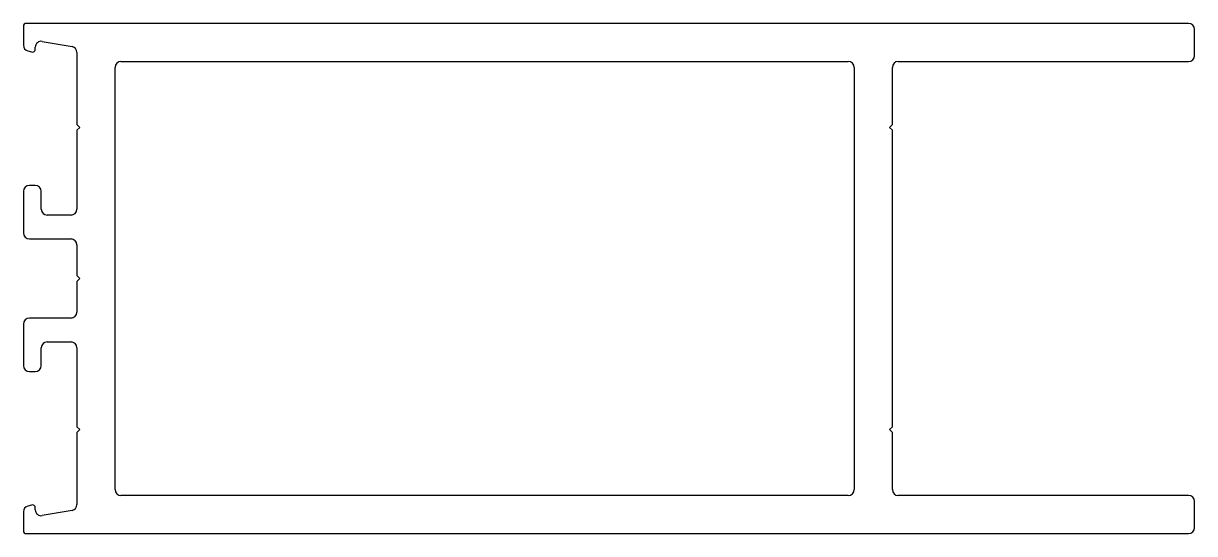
# Model space of a CAD drawing. Extents: x -37.1 to 61.3, y 5.5 to 48.4.
import ezdxf

# ---------------------------------------------------------------- set-up
doc = ezdxf.new("R2010")
doc.units = 0
doc.layers.add('PROFILE', color=1, linetype='CONTINUOUS')

msp = doc.modelspace()

# ---------------------------------------------------------------- linework, layer by layer
at = {"layer": 'PROFILE', "color": 7}
for p, q in [((60.776, 48.356), (-36.899, 48.356)), ((-37.149, 48.106), (-37.149, 46.526)), ((61.276, 45.656), (61.276, 47.856)), ((-36.149, 46.2), (-36.149, 46.356)), ((-35.562, 46.849), (-33.062, 46.408)), ((-36.778, 46.043), (-36.463, 45.958)), ((-32.649, 45.915), (-32.649, 39.875)), ((-29.449, 9.194), (-29.449, 44.656)), ((-28.949, 45.156), (32.176, 45.156)), ((32.676, 44.656), (32.676, 9.194)), ((35.876, 39.875), (35.876, 44.656)), ((36.376, 45.156), (60.776, 45.156)), ((-32.649, 39.875), (-32.399, 39.625)), ((-32.399, 39.625), (-32.649, 39.375)), ((-32.649, 39.375), (-32.649, 32.75)), ((35.626, 39.625), (35.876, 39.875)), ((35.876, 39.375), (35.626, 39.625)), ((35.876, 14.475), (35.876, 39.375)), ((-36.149, 34.75), (-36.649, 34.75)), ((-37.149, 34.25), (-37.149, 30.75)), ((-35.649, 32.75), (-35.649, 34.25)), ((-33.149, 32.25), (-35.149, 32.25)), ((-36.649, 30.25), (-33.149, 30.25)), ((-32.649, 29.75), (-32.649, 27.175)), ((-32.649, 27.175), (-32.399, 26.925)), ((-32.399, 26.925), (-32.649, 26.675)), ((-32.649, 26.675), (-32.649, 24.1)), ((-37.149, 23.1), (-37.149, 19.6)), ((-33.149, 23.6), (-36.649, 23.6)), ((-35.649, 19.6), (-35.649, 21.1)), ((-35.149, 21.6), (-33.149, 21.6)), ((-32.649, 21.1), (-32.649, 14.475)), ((-36.649, 19.1), (-36.149, 19.1)), ((-32.649, 14.475), (-32.399, 14.225)), ((-32.399, 14.225), (-32.649, 13.975)), ((-32.649, 13.975), (-32.649, 7.935)), ((35.626, 14.225), (35.876, 14.475)), ((35.876, 13.975), (35.626, 14.225)), ((35.876, 9.194), (35.876, 13.975)), ((-36.463, 7.891), (-36.778, 7.807)), ((32.176, 8.694), (-28.949, 8.694)), ((60.776, 8.694), (36.376, 8.694)), ((61.276, 5.994), (61.276, 8.194)), ((-37.149, 7.324), (-37.149, 5.744)), ((-36.149, 7.494), (-36.149, 7.65)), ((-33.062, 7.442), (-35.562, 7.001)), ((-36.899, 5.494), (60.776, 5.494))]:
    msp.add_line(p, q, dxfattribs=at)
for centre, radius, start, end in [((-36.899, 48.106), 0.25, 90, 180), ((60.776, 47.856), 0.5, 0, 90), ((-36.649, 46.526), 0.5, 180, 255), ((-35.649, 46.356), 0.5, 80, 180), ((-33.149, 45.915), 0.5, 0, 80), ((-36.399, 46.2), 0.25, 255, 360), ((60.776, 45.656), 0.5, 270, 0), ((-28.949, 44.656), 0.5, 90, 180), ((32.176, 44.656), 0.5, 0, 90), ((36.376, 44.656), 0.5, 90, 180), ((-36.649, 34.25), 0.5, 90, 180), ((-36.149, 34.25), 0.5, 0, 90), ((-35.149, 32.75), 0.5, 180, 270), ((-33.149, 32.75), 0.5, 270, 360), ((-36.649, 30.75), 0.5, 180, 270), ((-33.149, 29.75), 0.5, 360, 90), ((-33.149, 24.1), 0.5, 270, 360), ((-36.649, 23.1), 0.5, 90, 180), ((-35.149, 21.1), 0.5, 90, 180), ((-33.149, 21.1), 0.5, 0, 90), ((-36.649, 19.6), 0.5, 180, 270), ((-36.149, 19.6), 0.5, 270, 0), ((-28.949, 9.194), 0.5, 180, 270), ((32.176, 9.194), 0.5, 270, 0), ((36.376, 9.194), 0.5, 180, 270), ((-36.399, 7.65), 0.25, 0, 105), ((-33.149, 7.935), 0.5, 280, 360), ((60.776, 8.194), 0.5, 0, 90), ((-36.649, 7.324), 0.5, 105, 180), ((-35.649, 7.494), 0.5, 180, 280), ((60.776, 5.994), 0.5, 270, 0), ((-36.899, 5.744), 0.25, 180, 270)]:
    msp.add_arc(centre, radius, start, end, dxfattribs=at)

doc.saveas('drawing.dxf')
